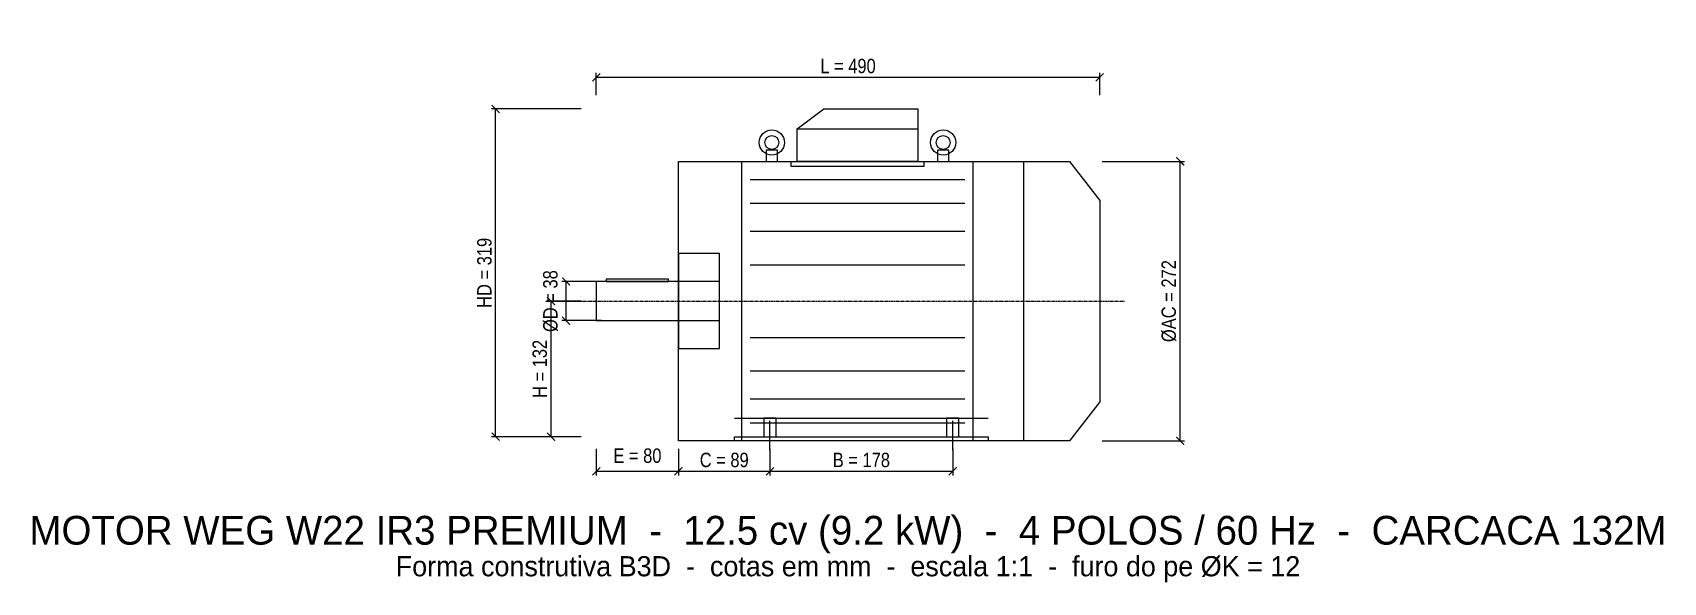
# Model space of a CAD drawing. Header units: metres. Extents: x -549 to 1039, y -274 to 261.
import ezdxf
from ezdxf.enums import TextEntityAlignment as Align

# ---------------------------------------------------------------- set-up
doc = ezdxf.new("R2010")
doc.units = ezdxf.units.M
doc.linetypes.add('CENTER', pattern=[5.08, 3.175, -0.635, 0.635, -0.635])
doc.linetypes.add('DASHED', pattern=[1.524, 1.27, -0.254])
for name, color, linetype in [('COTAS', 2, 'CONTINUOUS'), ('DETALHE', 8, 'DASHED'), ('EIXO', 3, 'CONTINUOUS'), ('EIXO_CENTRO', 6, 'CENTER'), ('MOTOR', 5, 'CONTINUOUS'), ('TEXTO', 7, 'CONTINUOUS')]:
    doc.layers.add(name, color=color, linetype=linetype)
doc.styles.add('OpenSansCondensed-Light', font='OpenSansCondensed-Light.ttf')
doc.dimstyles.new('PIVODRIP', dxfattribs={"dimtxt": 14, "dimasz": 7.7, "dimexe": 4.2, "dimexo": 4.9, "dimgap": 3.92, "dimtad": 1, "dimdec": 0, "dimzin": 12, "dimdsep": 46, "dimtxsty": 'OpenSansCondensed-Light', "dimblk": 'ARCHTICK', "dimcen": 2.5, "dimazin": 3, "dimtfac": 0.5, "dimtmove": 2, "dimatfit": 3})

# ---------------------------------------------------------------- blocks, each defined once
blk = doc.blocks.new('_ARCHTICK')
at = {"color": 0, "linetype": 'BYBLOCK', "const_width": 0.15}
blk.add_lwpolyline([(-0.5, -0.5), (0.5, 0.5)], dxfattribs=at)

msp = doc.modelspace()

# ---------------------------------------------------------------- linework, layer by layer
at = {"layer": 'DETALHE'}
for p, q in [((169, -145.2), (169, -116.2)), ((347, -145.2), (347, -116.2))]:
    msp.add_line(p, q, dxfattribs=at)
at = {"layer": 'EIXO'}
for points in [[(0, -19), (119.975, -19), (119.975, 19), (0, 19)], [(9.6, 19), (70.4, 19), (70.4, 21.28), (9.6, 21.28)]]:
    msp.add_lwpolyline(points, close=True, dxfattribs=at)
at = {"layer": 'EIXO_CENTRO'}
msp.add_line((-49, 0), (514.5, 0), dxfattribs=at)
at = {"layer": 'MOTOR'}
for p, q in [((195.62, 167.62), (312.88, 167.62)), ((141.5, -136), (141.5, 136)), ((367, -136), (367, 136)), ((416.2, -136), (416.2, 136)), ((149.7, 118.32), (358.8, 118.32)), ((149.7, 95.2), (358.8, 95.2)), ((149.7, 68), (358.8, 68)), ((149.7, 35.36), (358.8, 35.36)), ((149.7, -35.36), (358.8, -35.36)), ((149.7, -68), (358.8, -68)), ((149.7, -95.2), (358.8, -95.2)), ((134.6, -114), (381.4, -114)), ((149.7, -118.32), (358.8, -118.32))]:
    msp.add_line(p, q, dxfattribs=at)
for points in [[(195.62, 136), (195.62, 167.62), (221.417, 187), (312.88, 187), (312.88, 136)], [(165.307, 136), (176.323, 136), (176.323, 147.016), (165.307, 147.016)], [(332.177, 136), (343.193, 136), (343.193, 147.016), (332.177, 147.016)], [(80, 136), (460.48, 136), (490, 97.92), (490, -97.92), (460.48, -136), (80, -136)], [(189.757, 136), (318.743, 136), (318.743, 130.9), (189.757, 130.9)], [(80, -46.24), (119.975, -46.24), (119.975, 46.24), (80, 46.24)], [(163, -132), (175, -132), (175, -114), (163, -114)], [(341, -132), (353, -132), (353, -114), (341, -114)]]:
    msp.add_lwpolyline(points, close=True, dxfattribs=at)
msp.add_lwpolyline([(134.6, -136), (134.6, -132), (381.4, -132), (381.4, -136)], dxfattribs=at)
for centre, radius in [((170.815, 154.36), 12.24), ((170.815, 154.36), 6.732), ((337.685, 154.36), 12.24), ((337.685, 154.36), 6.732)]:
    msp.add_circle(centre, radius, dxfattribs=at)

# ---------------------------------------------------------------- texts
at = {"layer": 'TEXTO'}
for s, height, p in [('MOTOR WEG W22 IR3 PREMIUM  -  12.5 cv (9.2 kW)  -  4 POLOS / 60 Hz  -  CARCACA 132M', 28, (245, -223)), ('Forma construtiva B3D  -  cotas em mm  -  escala 1:1  -  furo do pe %%cK = 12', 19.6, (245, -258))]:
    msp.add_text(s, height=height, dxfattribs=at).set_placement(p, align=Align.MIDDLE_CENTER)

# ---------------------------------------------------------------- dimensions: what is measured, and where the dimension line sits
at = {"layer": 'COTAS'}
for base, p1, p2, text in [((0, 217.8), (0, 195.4), (490, 195.4), 'L = <>'), ((0, -165.6), (0, -139), (80, -139), 'E = <>'), ((80, -165.6), (80, -139), (169, -139), 'C = <>'), ((169, -165.6), (169, -139), (347, -139), 'B = <>')]:
    msp.add_linear_dim(base=base, p1=p1, p2=p2, text=text, dimstyle='PIVODRIP', dxfattribs=at).render()
for base, p1, p2, text in [((-98, -132), (-9.8, -132), (-9.8, 187), 'HD = <>'), ((568.4, -136), (487.55, -136), (487.55, 136), '%%cAC = <>'), ((-29.4, -19), (9.8, -19), (9.8, 19), '%%cD = <>'), ((-44.1, -132), (-9.8, -132), (-9.8, 0), 'H = <>')]:
    msp.add_linear_dim(base=base, p1=p1, p2=p2, angle=90, text=text, dimstyle='PIVODRIP', dxfattribs=at).render()

doc.saveas('drawing.dxf')
